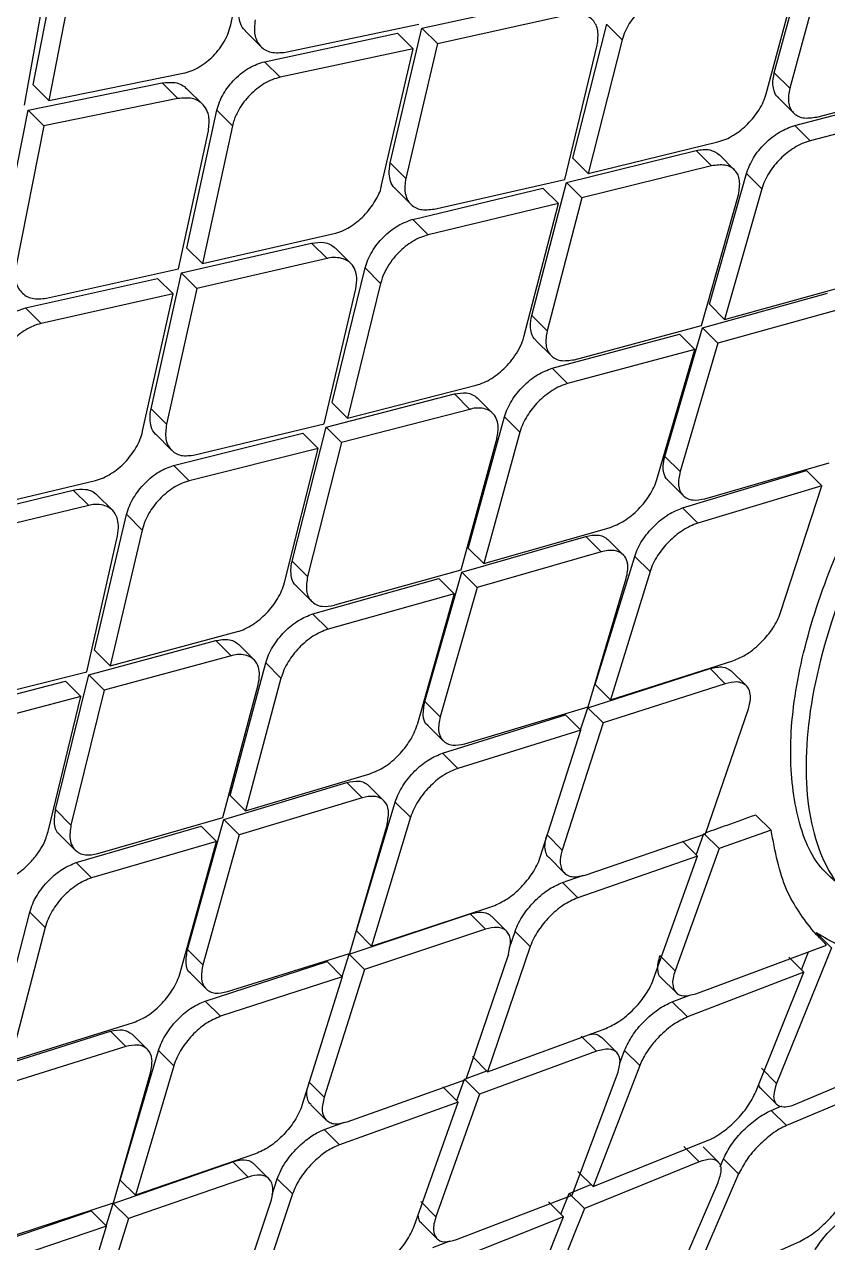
# Model space of a CAD drawing. Extents: x 943 to 1030, y 781 to 934.
# Drawn here: x 954.16 to 954.996, y 877.096 to 878.364 of the extents above; entities that cross this region are included whole.
import ezdxf

# ---------------------------------------------------------------- set-up
doc = ezdxf.new("R2010")
doc.units = 0
doc.header["$MEASUREMENT"] = 0
doc.layers.add('1', color=4, linetype='Continuous')

# ---------------------------------------------------------------- blocks, each defined once
blk = doc.blocks.new('AIRA')
at = {"layer": '1', "color": 3, "linetype": 'Continuous', "lineweight": 25}
for p, q in [((11.1973, 75.1976), (11.2272, 75.3424)), ((10.9917, 75.1352), (11.02, 75.2816)), ((11.7629, 75.1476), (11.8002, 75.285)), ((11.8162, 75.269), (11.7789, 75.1316)), ((10.9826, 75.1138), (11.0093, 75.2607)), ((11.0363, 75.2653), (11.0081, 75.1189)), ((11.7544, 75.1256), (11.7915, 75.2632)), ((11.3961, 75.1941), (11.5325, 75.224)), ((11.5486, 75.2079), (11.4123, 75.1779)), ((11.2544, 75.1691), (11.3931, 75.1983)), ((11.3633, 75.0539), (11.3961, 75.1941)), ((11.4123, 75.178), (11.3961, 75.1941)), ((11.5533, 75.0588), (11.5887, 75.1981)), ((11.6047, 75.182), (11.5887, 75.198)), ((11.2125, 75.1912), (11.2287, 75.175)), ((11.2325, 75.1592), (11.371, 75.1887)), ((11.3872, 75.1725), (11.371, 75.1887)), ((11.6047, 75.182), (11.5693, 75.0428)), ((11.3872, 75.1725), (11.2487, 75.143)), ((11.3543, 75.0308), (11.3872, 75.1725)), ((11.4123, 75.178), (11.3795, 75.0378)), ((11.5448, 75.0368), (11.5787, 75.1764)), ((11.2487, 75.143), (11.2325, 75.1592)), ((11.0081, 75.1189), (11.1478, 75.1471)), ((11.7789, 75.1316), (11.7629, 75.1476)), ((10.9866, 75.1087), (11.1261, 75.1371)), ((11.0081, 75.1189), (10.9918, 75.1352)), ((11.1261, 75.1371), (11.1424, 75.1208)), ((11.168, 75.1149), (11.1518, 75.1311)), ((11.807, 75.1016), (11.9407, 75.1359)), ((11.1424, 75.1208), (11.0029, 75.0924)), ((11.767, 75.1218), (11.783, 75.1059)), ((11.7841, 75.0928), (11.9175, 75.1273)), ((10.9576, 74.963), (10.9866, 75.1087)), ((11.0029, 75.0924), (10.9866, 75.1087)), ((11.1518, 74.9653), (11.183, 75.1087)), ((11.1992, 75.0925), (11.183, 75.1087)), ((11.9334, 75.1114), (11.8001, 75.0768)), ((11.0029, 75.0924), (10.9739, 74.9467)), ((11.1992, 75.0925), (11.168, 74.9492)), ((11.8001, 75.0768), (11.7841, 75.0928)), ((11.1431, 74.9436), (11.1741, 75.0872)), ((11.5468, 75.0336), (11.6815, 75.0669)), ((11.5693, 75.0428), (11.7042, 75.0758)), ((11.6815, 75.0669), (11.6975, 75.0509)), ((11.3794, 75.0378), (11.3633, 75.0539)), ((11.5533, 75.0588), (11.5693, 75.0428)), ((11.7216, 75.0465), (11.7056, 75.0625)), ((11.6975, 75.0509), (11.5628, 75.0176)), ((11.6953, 74.907), (11.7339, 75.043)), ((11.7499, 75.027), (11.7339, 75.043)), ((11.409, 75.0058), (11.5448, 75.0368)), ((11.5105, 74.8952), (11.5468, 75.0336)), ((11.5628, 75.0176), (11.5468, 75.0336)), ((11.3685, 75.0271), (11.3846, 75.011)), ((11.3868, 74.9951), (11.5222, 75.0276)), ((11.5383, 75.0116), (11.5222, 75.0276)), ((11.5628, 75.0176), (11.5265, 74.8792)), ((11.6872, 74.8846), (11.7256, 75.0208)), ((11.7499, 75.027), (11.7112, 74.8911)), ((11.5383, 75.0116), (11.4029, 74.9791)), ((11.5023, 74.873), (11.5383, 75.0116)), ((11.4029, 74.9791), (11.3868, 74.9951)), ((11.168, 74.9492), (11.3048, 74.9803)), ((11.1461, 74.9394), (11.2814, 74.9704)), ((11.168, 74.9492), (11.1518, 74.9653)), ((11.2975, 74.9543), (11.2814, 74.9704)), ((11.3223, 74.9492), (11.3062, 74.9653)), ((11.2975, 74.9543), (11.1622, 74.9232)), ((11.0056, 74.9131), (11.1431, 74.9436)), ((11.1144, 74.7981), (11.1461, 74.9394)), ((11.1622, 74.9232), (11.1461, 74.9393)), ((11.3029, 74.8045), (11.3372, 74.9447)), ((11.3533, 74.9286), (11.3372, 74.9447)), ((10.9839, 74.9031), (11.1212, 74.9337)), ((11.1374, 74.9176), (11.1212, 74.9337)), ((11.3533, 74.9286), (11.3189, 74.7884)), ((11.7112, 74.8911), (11.843, 74.9273)), ((11.1374, 74.9176), (11.0001, 74.8869)), ((11.1056, 74.7747), (11.1374, 74.9176)), ((11.1622, 74.9232), (11.1305, 74.782)), ((11.2946, 74.7823), (11.3275, 74.9228)), ((11.6882, 74.8824), (11.8184, 74.9185)), ((11.0001, 74.8869), (10.9839, 74.9031)), ((11.6953, 74.907), (11.7112, 74.8911)), ((11.8343, 74.9026), (11.7041, 74.8664)), ((11.5265, 74.8792), (11.5105, 74.8952)), ((11.5318, 74.8402), (11.6642, 74.8758)), ((11.5546, 74.8492), (11.6872, 74.8846)), ((11.649, 74.7486), (11.6882, 74.8824)), ((11.6802, 74.8599), (11.6642, 74.8758)), ((11.7041, 74.8664), (11.6882, 74.8824)), ((11.5147, 74.8693), (11.5307, 74.8534)), ((11.7041, 74.8664), (11.6649, 74.7327)), ((11.6802, 74.8599), (11.5478, 74.8243)), ((11.6408, 74.7246), (11.6802, 74.8599)), ((11.5478, 74.8243), (11.5319, 74.8402)), ((11.2965, 74.7791), (11.4301, 74.8135)), ((11.3189, 74.7884), (11.4527, 74.8226)), ((11.4301, 74.8135), (11.4461, 74.7975)), ((11.3189, 74.7884), (11.3029, 74.8044)), ((11.47, 74.7933), (11.454, 74.8093)), ((11.1305, 74.782), (11.1144, 74.7981)), ((11.4461, 74.7975), (11.3126, 74.763)), ((11.4445, 74.6529), (11.4823, 74.7899)), ((11.4982, 74.7739), (11.4823, 74.7899)), ((11.16, 74.7501), (11.2946, 74.7823)), ((11.2613, 74.6397), (11.2965, 74.7791)), ((11.3126, 74.763), (11.2966, 74.779)), ((11.1196, 74.7712), (11.1357, 74.7551)), ((11.1379, 74.7392), (11.2722, 74.7729)), ((11.2883, 74.7568), (11.2722, 74.7729)), ((11.3126, 74.763), (11.2773, 74.6237)), ((11.4742, 74.7675), (11.4367, 74.6303)), ((11.4982, 74.7739), (11.4605, 74.637)), ((11.2883, 74.7568), (11.154, 74.7231)), ((11.2532, 74.6173), (11.2883, 74.7568)), ((11.154, 74.7231), (11.138, 74.7392)), ((11.6649, 74.7327), (11.649, 74.7486)), ((11.6907, 74.7045), (11.82, 74.7419)), ((10.9211, 74.6913), (11.0567, 74.7236)), ((11.6522, 74.7238), (11.6681, 74.7079)), ((11.6673, 74.6949), (11.7965, 74.7338)), ((11.8123, 74.7179), (11.7965, 74.7338)), ((10.8994, 74.6813), (11.0335, 74.7135)), ((11.0496, 74.6974), (11.0335, 74.7135)), ((11.8123, 74.7179), (11.6832, 74.679)), ((11.7694, 74.5862), (11.8123, 74.7179)), ((11.0742, 74.6925), (11.0581, 74.7086)), ((11.0496, 74.6974), (10.9156, 74.6651)), ((11.0557, 74.5469), (11.089, 74.6881)), ((11.1051, 74.672), (11.0891, 74.6881)), ((11.6832, 74.679), (11.6674, 74.6949)), ((11.4605, 74.637), (11.5911, 74.6743)), ((11.0476, 74.5245), (11.0795, 74.666)), ((11.1051, 74.672), (11.0717, 74.5308)), ((11.4376, 74.6282), (11.5668, 74.6653)), ((11.5827, 74.6494), (11.5667, 74.6654)), ((11.6057, 74.6462), (11.5898, 74.6621)), ((11.4605, 74.637), (11.4446, 74.6529)), ((11.5827, 74.6494), (11.4536, 74.6122)), ((11.2773, 74.6237), (11.2613, 74.6397)), ((11.5764, 74.5112), (11.6177, 74.6446)), ((11.6336, 74.6287), (11.6177, 74.6446)), ((11.4367, 74.6303), (11.3053, 74.5938)), ((11.3992, 74.4936), (11.4376, 74.6282)), ((11.4376, 74.6281), (11.4536, 74.6122)), ((11.6336, 74.6287), (11.5923, 74.4954)), ((11.2656, 74.6137), (11.2815, 74.5978)), ((11.2827, 74.5847), (11.4139, 74.6214)), ((11.4139, 74.6214), (11.4298, 74.6055)), ((11.4536, 74.6122), (11.4151, 74.4777)), ((11.5691, 74.4881), (11.6089, 74.6217)), ((11.4298, 74.6055), (11.2986, 74.5687)), ((11.4298, 74.6055), (11.3913, 74.4694)), ((11.2827, 74.5846), (11.2986, 74.5687)), ((11.0717, 74.5308), (11.2043, 74.5663)), ((11.0495, 74.5213), (11.1818, 74.557)), ((11.0557, 74.5469), (11.0717, 74.5308)), ((11.1818, 74.557), (11.1978, 74.541)), ((11.2216, 74.5369), (11.2056, 74.5529)), ((11.1978, 74.541), (11.0656, 74.5053)), ((11.1968, 74.3959), (11.2337, 74.5337)), ((11.2496, 74.5177), (11.2337, 74.5337)), ((11.5923, 74.4954), (11.7197, 74.5359)), ((10.9143, 74.4911), (11.0476, 74.5245)), ((11.0151, 74.3811), (11.0495, 74.5213)), ((11.0656, 74.5053), (11.0495, 74.5213)), ((11.5688, 74.4871), (11.696, 74.5279)), ((11.7118, 74.5121), (11.696, 74.5279)), ((11.7339, 74.5098), (11.7181, 74.5255)), ((10.8924, 74.48), (11.0254, 74.5149)), ((11.0415, 74.4989), (11.0254, 74.5149)), ((11.1892, 74.373), (11.2258, 74.5111)), ((11.2496, 74.5177), (11.2128, 74.38)), ((11.5923, 74.4954), (11.5764, 74.5112)), ((11.7118, 74.5121), (11.5847, 74.4713)), ((11.0415, 74.4989), (10.9085, 74.4639)), ((11.0073, 74.3584), (11.0415, 74.4989)), ((11.0656, 74.5053), (11.0311, 74.3651)), ((11.4151, 74.4777), (11.3992, 74.4936)), ((11.4408, 74.4496), (11.5691, 74.4881)), ((11.5614, 74.464), (11.5688, 74.4871)), ((11.5847, 74.4713), (11.5689, 74.4871)), ((11.6912, 74.3561), (11.7359, 74.486)), ((11.4176, 74.4398), (11.5457, 74.4798)), ((11.5847, 74.4713), (11.5422, 74.3391)), ((11.5615, 74.4639), (11.5457, 74.4798)), ((11.4025, 74.4686), (11.4184, 74.4528)), ((11.5615, 74.4639), (11.4335, 74.424)), ((11.5193, 74.3315), (11.5615, 74.4639)), ((11.4335, 74.424), (11.4177, 74.4398)), ((11.19, 74.371), (11.318, 74.4094)), ((11.2128, 74.38), (11.3422, 74.4185)), ((11.318, 74.4094), (11.3339, 74.3935)), ((11.1968, 74.3959), (11.2128, 74.38)), ((11.3567, 74.3904), (11.3408, 74.4063)), ((11.3339, 74.3935), (11.206, 74.355)), ((11.328, 74.2549), (11.3685, 74.389)), ((11.3844, 74.3731), (11.3685, 74.389)), ((11.0311, 74.3651), (11.0151, 74.3811)), ((11.059, 74.3353), (11.1892, 74.373)), ((11.1524, 74.2357), (11.19, 74.371)), ((11.206, 74.355), (11.1901, 74.371)), ((11.3844, 74.3731), (11.3438, 74.239)), ((11.7437, 74.3755), (11.7595, 74.3597)), ((11.0366, 74.326), (11.1665, 74.364)), ((11.1824, 74.3481), (11.1665, 74.364)), ((11.36, 74.3659), (11.3209, 74.2315)), ((11.5662, 74.3131), (11.6912, 74.3561)), ((11.6817, 74.3339), (11.6897, 74.3564)), ((11.7056, 74.3406), (11.6897, 74.3564)), ((11.7595, 74.3597), (11.7056, 74.3406)), ((11.0195, 74.355), (11.0355, 74.3391)), ((11.1824, 74.3481), (11.0525, 74.31)), ((11.1447, 74.2112), (11.1824, 74.3481)), ((11.206, 74.355), (11.1683, 74.2198)), ((11.5422, 74.3391), (11.5264, 74.3549)), ((11.683, 74.3326), (11.6672, 74.3484)), ((11.5285, 74.3312), (11.5444, 74.3152)), ((11.683, 74.3326), (11.5583, 74.2894)), ((11.6369, 74.2041), (11.683, 74.3326)), ((11.7056, 74.3406), (11.6597, 74.2135)), ((11.0525, 74.31), (11.0366, 74.326)), ((11.5424, 74.3052), (11.5645, 74.3129)), ((11.5583, 74.2894), (11.5425, 74.3052)), ((11.3438, 74.239), (11.4701, 74.2807)), ((10.9521, 74.1358), (10.9882, 74.2744)), ((11.0042, 74.2584), (10.9882, 74.2744)), ((11.3205, 74.2307), (11.4465, 74.2726)), ((11.4465, 74.2726), (11.4623, 74.2568)), ((11.4842, 74.2547), (11.4685, 74.2704)), ((11.0042, 74.2584), (10.9681, 74.1199)), ((11.328, 74.2549), (11.3438, 74.239)), ((11.4623, 74.2568), (11.3364, 74.2148)), ((11.4873, 74.2373), (11.4931, 74.2545)), ((11.509, 74.2387), (11.4932, 74.2545)), ((11.8224, 74.2374), (11.8066, 74.2533)), ((11.1683, 74.2198), (11.1524, 74.2357)), ((11.1938, 74.1918), (11.3209, 74.2315)), ((11.3132, 74.2075), (11.3205, 74.2307)), ((11.3364, 74.2148), (11.3205, 74.2306)), ((11.4863, 74.2309), (11.4421, 74.1004)), ((11.509, 74.2387), (11.4645, 74.1085)), ((11.6812, 74.1895), (11.8173, 74.2402)), ((11.8224, 74.2374), (11.7653, 74.0963)), ((11.7911, 74.2146), (11.7986, 74.2333)), ((11.1708, 74.1819), (11.2975, 74.2231)), ((11.2975, 74.2231), (11.3134, 74.2073)), ((11.6597, 74.2135), (11.6438, 74.2293)), ((11.7937, 74.212), (11.7779, 74.2278)), ((11.1557, 74.2107), (11.1716, 74.1948)), ((11.3134, 74.2073), (11.1867, 74.1661)), ((11.3134, 74.2073), (11.2718, 74.0742)), ((11.3364, 74.2148), (11.2945, 74.0821)), ((11.6449, 74.2066), (11.6607, 74.1908)), ((11.7937, 74.212), (11.6724, 74.1654)), ((11.7436, 74.0875), (11.7937, 74.212)), ((11.1708, 74.1819), (11.1867, 74.1661)), ((11.6566, 74.1812), (11.6758, 74.1886)), ((11.6724, 74.1654), (11.6566, 74.1812)), ((10.9681, 74.1199), (11.0962, 74.1597)), ((11.4645, 74.1085), (11.5875, 74.1535)), ((10.9455, 74.1108), (11.0721, 74.1505)), ((11.088, 74.1346), (11.0721, 74.1505)), ((11.1106, 74.1317), (11.0947, 74.1476)), ((11.5778, 74.1298), (11.562, 74.1456)), ((11.5989, 74.1285), (11.5831, 74.1443)), ((11.088, 74.1346), (10.9614, 74.0948)), ((11.0823, 73.9958), (11.1222, 74.1305)), ((11.1381, 74.1146), (11.1222, 74.1305)), ((11.5778, 74.1298), (11.4563, 74.085)), ((11.602, 74.1175), (11.6071, 74.1307)), ((11.6229, 74.1149), (11.6071, 74.1307)), ((11.4645, 74.1085), (11.4487, 74.1244)), ((11.785, 74.0747), (11.9032, 74.1244)), ((11.0754, 73.9722), (11.114, 74.1072)), ((11.1381, 74.1146), (11.0982, 73.98)), ((11.4405, 74.1008), (11.4637, 74.1094)), ((11.5526, 73.9802), (11.5998, 74.1064)), ((11.6229, 74.1149), (11.5744, 73.9889)), ((11.7653, 74.0963), (11.7495, 74.1121)), ((11.2945, 74.0821), (11.2786, 74.0979)), ((11.3183, 74.0563), (11.4421, 74.1004)), ((11.434, 74.0769), (11.4181, 74.0927)), ((11.4325, 74.0784), (11.4405, 74.1008)), ((11.4563, 74.085), (11.4405, 74.1008)), ((11.7493, 74.0907), (11.7652, 74.0748)), ((11.8935, 74.1024), (11.7756, 74.0524)), ((11.4563, 74.085), (11.4108, 73.9576)), ((11.2807, 74.0741), (11.2967, 74.0582)), ((11.434, 74.0769), (11.3104, 74.0325)), ((11.3883, 73.9479), (11.434, 74.0769)), ((11.7597, 74.0682), (11.7706, 74.0728)), ((11.7756, 74.0524), (11.7597, 74.0682)), ((11.2946, 74.0483), (11.3157, 74.0559)), ((11.3104, 74.0325), (11.2946, 74.0483)), ((11.5744, 73.9889), (11.694, 74.0372)), ((11.6689, 74.0305), (11.6847, 74.0147)), ((11.7047, 74.0145), (11.6889, 74.0303)), ((11.0749, 73.9715), (11.1996, 74.0148)), ((11.2231, 74.023), (11.0982, 73.98)), ((11.1996, 74.0148), (11.2154, 73.9989)), ((11.6847, 74.0147), (11.5654, 73.9661)), ((11.7064, 74.0096), (11.71, 74.018)), ((11.7258, 74.0021), (11.71, 74.018)), ((11.2371, 73.997), (11.2213, 74.0128)), ((11.5585, 74.0047), (11.5744, 73.9889)), ((11.7258, 74.0021), (11.673, 73.8803)), ((11.0982, 73.98), (11.0823, 73.9958)), ((11.2154, 73.9989), (11.0908, 73.9556)), ((11.2403, 73.9809), (11.2458, 73.9971)), ((11.2616, 73.9813), (11.2458, 73.9971)), ((11.5496, 73.9819), (11.5721, 73.9911)), ((11.6518, 73.871), (11.7044, 73.9931)), ((11.2616, 73.9813), (11.2176, 73.8507)), ((11.4321, 73.9338), (11.5526, 73.9802)), ((11.5408, 73.9602), (11.5496, 73.9819)), ((11.5654, 73.9661), (11.5496, 73.9819)), ((10.9268, 73.9211), (11.0522, 73.9637)), ((10.9497, 73.9311), (11.0754, 73.9722)), ((11.0681, 73.9478), (11.0522, 73.9637)), ((11.0677, 73.9482), (11.0749, 73.9715)), ((11.0908, 73.9556), (11.0749, 73.9715)), ((11.1954, 73.8424), (11.2392, 73.9732)), ((11.4108, 73.9576), (11.395, 73.9734)), ((11.5654, 73.9661), (11.5152, 73.8417)), ((11.5436, 73.9574), (11.5278, 73.9732)), ((11.0908, 73.9556), (11.0494, 73.8224)), ((11.396, 73.9507), (11.4118, 73.9349)), ((11.5436, 73.9574), (11.4234, 73.9097)), ((11.4937, 73.8326), (11.5436, 73.9574)), ((11.0681, 73.9478), (10.9427, 73.9053)), ((11.027, 73.8143), (11.0681, 73.9478)), ((11.4076, 73.9255), (11.4257, 73.9327)), ((11.673, 73.8803), (11.7893, 73.932))]:
    blk.add_line(p, q, dxfattribs=at)
for points, knots in [([(6.9071, 74.5174), (7.034, 74.7072), (7.2873, 75.0862), (7.6935, 75.6372), (8.1178, 76.1738), (8.5619, 76.6955), (9.0251, 77.2015), (9.5061, 77.6903), (10.0039, 78.1608), (10.518, 78.6127), (11.0482, 79.046), (11.5939, 79.4591), (12.1527, 79.8543), (12.5366, 80.099), (12.7287, 80.2215)], [0, 0, 0, 0, 0.083512, 0.166712, 0.249853, 0.333077, 0.416479, 0.499832, 0.583025, 0.666209, 0.749518, 0.832976, 0.916394, 1, 1, 1, 1]), ([(7.0057, 74.4462), (7.1576, 74.6722), (7.4612, 75.1237), (7.9546, 75.7756), (8.4742, 76.4074), (9.0216, 77.0165), (9.5626, 77.5694), (10.0908, 78.0694), (10.6018, 78.52), (11.1287, 78.9523), (11.6712, 79.3645), (12.2268, 79.7583), (12.6085, 80.0019), (12.7993, 80.1238)], [0, 0, 0, 0, 0.100069, 0.199912, 0.299747, 0.399786, 0.499827, 0.583023, 0.66622, 0.749552, 0.833045, 0.916507, 1, 1, 1, 1]), ([(7.6325, 74.2262), (7.7636, 74.4414), (8.0261, 74.8721), (8.457, 75.4959), (8.9157, 76.0985), (9.4047, 76.6738), (9.9235, 77.2193), (10.4765, 77.7308), (11.0601, 78.2107), (11.67, 78.6591), (12.2991, 79.08), (12.733, 79.334), (12.9499, 79.4609)], [0, 0, 0, 0, 0.100262, 0.200594, 0.3008419, 0.4004929, 0.4997617, 0.5991068, 0.6990092, 0.7993777, 0.8996698, 1, 1, 1, 1]), ([(7.6564, 74.2129), (7.7376, 74.347), (7.892, 74.6021), (8.1223, 74.9589), (8.3364, 75.272), (8.5306, 75.5431), (8.7027, 75.7735), (8.8503, 75.9644), (8.9559, 76.0966), (9.0249, 76.1814), (9.0645, 76.2295), (9.1168, 76.2927), (9.1846, 76.3735), (9.2705, 76.4737), (9.3577, 76.5735), (9.5065, 76.7405), (9.6692, 76.9156), (9.8234, 77.0737), (9.8919, 77.1424), (9.9221, 77.1725), (9.9354, 77.1856), (9.9413, 77.1914), (9.9439, 77.194), (9.9451, 77.1952), (9.9457, 77.1958), (9.9459, 77.196), (9.9459, 77.196), (9.9459, 77.196), (9.946, 77.196), (9.9461, 77.1962), (9.9468, 77.1968), (9.9493, 77.1994), (9.9596, 77.2095), (9.9825, 77.232), (10.0218, 77.2703), (10.084, 77.3302), (10.1728, 77.4142), (10.2919, 77.5242), (10.3971, 77.6184), (10.4795, 77.6907), (10.5306, 77.7351), (10.5843, 77.7812), (10.6405, 77.8289), (10.6994, 77.8783), (10.7609, 77.9293), (10.8235, 77.9805), (11.0274, 78.1455), (11.3803, 78.4163), (11.8937, 78.7774), (12.4207, 79.1205), (12.7819, 79.3311), (12.9625, 79.4364)], [0, 0, 0, 0, 0.062481, 0.118844, 0.169135, 0.213352, 0.251461, 0.283422, 0.309236, 0.318658, 0.3269, 0.333965, 0.351242, 0.368824, 0.386373, 0.403893, 0.457678, 0.481272, 0.491642, 0.496202, 0.498209, 0.499091, 0.49948, 0.499651, 0.499785, 0.499785, 0.499785, 0.499787, 0.499791, 0.499809, 0.499878, 0.500152, 0.501246, 0.505611, 0.512881, 0.523059, 0.53994, 0.561408, 0.587481, 0.596044, 0.605011, 0.61438, 0.624154, 0.634334, 0.64492, 0.655914, 0.66648, 0.749216, 0.832806, 0.916374, 1, 1, 1, 1]), ([(8.1478, 74.1557), (8.1562, 74.1696), (8.1782, 74.2059), (8.2181, 74.2721), (8.2646, 74.3489), (8.3106, 74.4241), (8.3503, 74.488), (8.3885, 74.5484), (8.4275, 74.6092), (8.4987, 74.7191), (8.6019, 74.8746), (8.7743, 75.1256), (8.99, 75.4243), (9.2691, 75.787), (9.5763, 76.1596), (9.9148, 76.5375), (10.2992, 76.9312), (10.7383, 77.3375), (11.2359, 77.7512), (11.6974, 78.0977), (12.1121, 78.3852), (12.379, 78.559), (12.5548, 78.6691), (12.6371, 78.7199), (12.72, 78.7702), (12.8007, 78.8186), (12.8837, 78.8676), (12.9657, 78.9147), (13.0227, 78.9473), (13.049, 78.9624)], [0, 0, 0, 0, 0.007015, 0.018363, 0.033423, 0.04585, 0.056436, 0.065972, 0.076735, 0.087613, 0.12255, 0.157338, 0.219068, 0.281467, 0.354683, 0.427219, 0.500115, 0.591822, 0.685047, 0.779146, 0.840884, 0.903128, 0.916964, 0.930722, 0.945004, 0.958992, 0.971501, 0.986828, 1, 1, 1, 1]), ([(8.1602, 74.1491), (8.2809, 74.347), (8.5223, 74.7427), (8.9211, 75.3141), (9.3448, 75.8661), (9.7957, 76.394), (10.2751, 76.8929), (10.7834, 77.3614), (11.3192, 77.8012), (11.8788, 78.2127), (12.4566, 78.5995), (12.8556, 78.8328), (13.0551, 78.9495)], [0, 0, 0, 0, 0.100345, 0.20059, 0.300906, 0.400755, 0.500092, 0.599382, 0.699069, 0.799349, 0.899659, 1, 1, 1, 1]), ([(8.8026, 74.1015), (8.9382, 74.3142), (9.2093, 74.7396), (9.6633, 75.3469), (10.1504, 75.9281), (10.6743, 76.4766), (11.2335, 76.9888), (11.8241, 77.4633), (12.4396, 77.904), (12.8692, 78.166), (13.0839, 78.2971)], [0, 0, 0, 0, 0.125001, 0.250001, 0.375003, 0.499997, 0.624991, 0.749994, 0.874996, 1, 1, 1, 1]), ([(16.7635, 77.6975), (16.438, 77.4073), (15.787, 76.8269), (14.8258, 75.9334), (13.8771, 75.0243), (12.943, 74.0988), (12.0242, 73.1586), (11.1221, 72.2041), (10.236, 71.2375), (9.661, 70.5833), (9.3735, 70.2562)], [0, 0, 0, 0, 0.125, 0.25, 0.375, 0.5, 0.625, 0.75, 0.875, 1, 1, 1, 1]), ([(10.1026, 71.9775), (10.2812, 72.1544), (11.0897, 72.955), (12.3557, 74.2057), (13.5215, 75.3446), (14.2046, 76.0094), (14.6141, 76.4073), (14.9505, 76.7343), (15.1365, 76.9152)], [0, 0, 0, 0, 0.106937, 0.484076, 0.757109, 0.80038, 0.889603, 1, 1, 1, 1]), ([(10.4201, 71.7437), (10.6511, 71.9705), (11.284, 72.5916), (12.3142, 73.6141), (13.51, 74.8099), (14.5376, 75.8454), (15.1639, 76.4835), (15.3958, 76.7198)], [0, 0, 0, 0, 0.138146, 0.378364, 0.618507, 0.858724, 1, 1, 1, 1]), ([(17.9126, 76.6519), (17.5918, 76.4092), (16.9535, 75.9263), (16.0442, 75.1453), (15.1613, 74.3457), (14.3049, 73.5215), (13.474, 72.6841), (12.6644, 71.8362), (11.8848, 70.9679), (11.1301, 70.0685), (10.6622, 69.4397), (10.4269, 69.1234)], [0, 0, 0, 0, 0.113392, 0.225638, 0.337341, 0.448782, 0.560233, 0.669481, 0.778832, 0.888788, 1, 1, 1, 1]), ([(18.3969, 76.174), (18.2652, 76.0854), (17.9989, 75.9062), (17.6017, 75.6241), (17.2018, 75.3284), (16.8001, 75.0184), (16.4085, 74.7031), (15.9602, 74.3274), (15.4514, 73.88), (14.8696, 73.339), (14.355, 72.834), (13.9157, 72.3844), (13.5603, 72.0082), (13.2221, 71.6376), (12.9012, 71.2732), (12.5878, 70.9043), (12.2149, 70.4484), (11.7912, 69.9015), (11.3335, 69.273), (11.0502, 68.8492), (10.9105, 68.6404)], [0, 0, 0, 0, 0.044709, 0.090349, 0.13691, 0.184379, 0.232745, 0.277954, 0.348418, 0.422679, 0.500679, 0.550525, 0.598903, 0.645795, 0.691185, 0.735062, 0.781563, 0.856423, 0.929252, 1, 1, 1, 1]), ([(11.8297, 74.3036), (11.8223, 74.3101), (11.8007, 74.329), (11.7831, 74.3807), (11.7771, 74.4548), (11.7903, 74.5427), (11.8221, 74.6396), (11.8712, 74.7414), (11.9366, 74.8435), (12.0161, 74.9419), (12.1066, 75.0324), (12.205, 75.1119), (12.3071, 75.1772), (12.4088, 75.2262), (12.5058, 75.2575), (12.5939, 75.2706), (12.6682, 75.2642), (12.7203, 75.2463), (12.7393, 75.2244), (12.7459, 75.2168)], [0, 0, 0, 0, 0.032873, 0.095291, 0.157345, 0.219747, 0.281964, 0.34418, 0.406569, 0.468629, 0.531057, 0.59317, 0.655472, 0.717822, 0.779959, 0.842376, 0.904419, 0.966817, 1, 1, 1, 1]), ([(12.6837, 74.7968), (12.6526, 74.7542), (12.5906, 74.6689), (12.4724, 74.5439), (12.3459, 74.4315), (12.2168, 74.3394), (12.094, 74.2749), (11.9847, 74.2432), (11.8956, 74.2475), (11.8315, 74.2879), (11.7964, 74.3623), (11.793, 74.4659), (11.8225, 74.5905), (11.8843, 74.7262), (11.975, 74.8625), (12.0894, 74.9894), (12.2196, 75.0984), (12.3568, 75.1822), (12.4904, 75.2359), (12.6106, 75.2572), (12.7078, 75.2453), (12.7747, 75.2018), (12.8068, 75.1303), (12.8013, 75.0351), (12.762, 74.9223), (12.7097, 74.8386), (12.6837, 74.7968)], [0, 0, 0, 0, 0.041607, 0.083241, 0.124868, 0.166463, 0.208051, 0.249701, 0.291426, 0.333201, 0.37497, 0.4167, 0.458391, 0.500024, 0.541607, 0.583193, 0.624799, 0.666416, 0.708056, 0.749714, 0.791382, 0.833124, 0.874939, 0.916728, 0.958401, 1, 1, 1, 1]), ([(11.6549, 75.2318), (11.6522, 75.231), (11.6467, 75.2295), (11.6359, 75.2239), (11.6231, 75.214), (11.6131, 75.2013), (11.6073, 75.1904), (11.6056, 75.1848), (11.6047, 75.182)], [0, 0, 0, 0, 0.131126, 0.258279, 0.500054, 0.740588, 0.868012, 1, 1, 1, 1]), ([(11.2126, 75.1913), (11.2124, 75.1915), (11.2099, 75.1933), (11.2074, 75.1985), (11.205, 75.2075), (11.2059, 75.2147), (11.2064, 75.219)], [0, 0, 0, 0, 0.034396, 0.355178, 0.6232686, 1, 1, 1, 1]), ([(11.1478, 75.1471), (11.1506, 75.1478), (11.1561, 75.1493), (11.167, 75.1548), (11.1798, 75.1647), (11.1896, 75.1778), (11.1951, 75.1889), (11.1966, 75.1947), (11.1973, 75.1976)], [0, 0, 0, 0, 0.129431, 0.256007, 0.500356, 0.74079, 0.868095, 1, 1, 1, 1]), ([(11.2227, 75.2027), (11.2221, 75.1973), (11.2214, 75.1912), (11.2229, 75.1852), (11.2243, 75.1808), (11.2286, 75.1739), (11.2387, 75.1677), (11.2492, 75.1686), (11.2544, 75.1691)], [0, 0, 0, 0, 0.249283, 0.280155, 0.332341, 0.500255, 0.750542, 1, 1, 1, 1]), ([(11.183, 75.1087), (11.1838, 75.1116), (11.1853, 75.1172), (11.1896, 75.1257), (11.195, 75.1338), (11.2037, 75.1437), (11.2166, 75.1541), (11.2272, 75.1575), (11.2325, 75.1592)], [0, 0, 0, 0, 0.128959, 0.256487, 0.382772, 0.508006, 0.754879, 1, 1, 1, 1]), ([(11.2487, 75.143), (11.246, 75.1423), (11.2405, 75.1408), (11.2296, 75.1353), (11.2193, 75.1272), (11.2108, 75.1173), (11.205, 75.1084), (11.2009, 75.1), (11.1997, 75.0945), (11.1992, 75.0925)], [0, 0, 0, 0, 0.130193, 0.256944, 0.499762, 0.623596, 0.750183, 0.913462, 1, 1, 1, 1]), ([(11.7671, 75.1219), (11.7669, 75.1221), (11.7647, 75.1236), (11.7627, 75.1283), (11.7608, 75.1365), (11.7621, 75.1435), (11.7629, 75.1476)], [0, 0, 0, 0, 0.027901, 0.341911, 0.608845, 1, 1, 1, 1]), ([(11.1261, 75.1371), (11.1307, 75.1375), (11.138, 75.1383), (11.1465, 75.1355), (11.15, 75.1325), (11.1517, 75.131)], [0, 0, 0, 0, 0.443792, 0.720222, 1, 1, 1, 1]), ([(11.7789, 75.1316), (11.778, 75.1266), (11.7764, 75.1164), (11.7818, 75.1055), (11.7921, 75.0995), (11.802, 75.1009), (11.807, 75.1016)], [0, 0, 0, 0, 0.249958, 0.49998, 0.750032, 1, 1, 1, 1]), ([(11.1741, 75.0872), (11.1746, 75.0926), (11.1755, 75.1), (11.1727, 75.1088), (11.168, 75.1161), (11.158, 75.1222), (11.1476, 75.1213), (11.1424, 75.1208)], [0, 0, 0, 0, 0.249185, 0.341484, 0.500149, 0.750481, 1, 1, 1, 1]), ([(11.7042, 75.0758), (11.7069, 75.0766), (11.7123, 75.0782), (11.723, 75.0839), (11.7357, 75.0939), (11.7458, 75.1066), (11.7518, 75.1174), (11.7535, 75.1228), (11.7544, 75.1256)], [0, 0, 0, 0, 0.129454, 0.256075, 0.50004, 0.742719, 0.869631, 1, 1, 1, 1]), ([(11.7339, 75.043), (11.7359, 75.0484), (11.7401, 75.0591), (11.7529, 75.0746), (11.7684, 75.0871), (11.7788, 75.0909), (11.7841, 75.0928)], [0, 0, 0, 0, 0.252163, 0.502443, 0.751498, 1, 1, 1, 1]), ([(11.6815, 75.0669), (11.6866, 75.0676), (11.6966, 75.0689), (11.7026, 75.0645), (11.7055, 75.0623)], [0, 0, 0, 0, 0.512654, 1, 1, 1, 1]), ([(11.8001, 75.0768), (11.7973, 75.076), (11.792, 75.0743), (11.7813, 75.0686), (11.7687, 75.0587), (11.7586, 75.046), (11.7526, 75.0353), (11.7508, 75.0298), (11.7499, 75.027)], [0, 0, 0, 0, 0.131083, 0.258246, 0.500013, 0.74035, 0.867861, 1, 1, 1, 1]), ([(11.3686, 75.0272), (11.3683, 75.0274), (11.3659, 75.0292), (11.3636, 75.0343), (11.3616, 75.0429), (11.3627, 75.0499), (11.3633, 75.0539)], [0, 0, 0, 0, 0.041857, 0.363661, 0.630852, 1, 1, 1, 1]), ([(11.3048, 74.9803), (11.3075, 74.9811), (11.3129, 74.9826), (11.3236, 74.9883), (11.3365, 74.9984), (11.3479, 75.0138), (11.3533, 75.0246), (11.3542, 75.0302), (11.3543, 75.0308)], [0, 0, 0, 0, 0.129008, 0.255548, 0.50061, 0.750257, 0.974172, 1, 1, 1, 1]), ([(11.3794, 75.0378), (11.3787, 75.0326), (11.3779, 75.0268), (11.3791, 75.0211), (11.3803, 75.0168), (11.3842, 75.0101), (11.3939, 75.0042), (11.404, 75.0053), (11.409, 75.0059)], [0, 0, 0, 0, 0.249499, 0.274926, 0.325283, 0.500324, 0.750406, 1, 1, 1, 1]), ([(11.3372, 74.9447), (11.338, 74.9475), (11.3397, 74.953), (11.3441, 74.9615), (11.3496, 74.9695), (11.3583, 74.9793), (11.3711, 74.9897), (11.3816, 74.9934), (11.3868, 74.9952)], [0, 0, 0, 0, 0.129168, 0.256969, 0.383528, 0.508976, 0.755864, 1, 1, 1, 1]), ([(11.4029, 74.9791), (11.4001, 74.9783), (11.3948, 74.9767), (11.384, 74.971), (11.3738, 74.9629), (11.3649, 74.9527), (11.3591, 74.9437), (11.355, 74.9355), (11.3538, 74.9305), (11.3533, 74.9286)], [0, 0, 0, 0, 0.129878, 0.256544, 0.499643, 0.62403, 0.768368, 0.916739, 1, 1, 1, 1]), ([(11.2814, 74.9704), (11.2858, 74.971), (11.2929, 74.9719), (11.3011, 74.9695), (11.3044, 74.9667), (11.3061, 74.9652)], [0, 0, 0, 0, 0.444495, 0.718853, 1, 1, 1, 1]), ([(11.3275, 74.9228), (11.3281, 74.927), (11.3291, 74.934), (11.327, 74.9427), (11.3227, 74.9498), (11.3154, 74.9543), (11.3069, 74.9557), (11.3006, 74.9554), (11.2978, 74.9544), (11.2975, 74.9543)], [0, 0, 0, 0, 0.19641, 0.334742, 0.499578, 0.701585, 0.852432, 0.982281, 1, 1, 1, 1]), ([(10.9739, 74.9467), (10.9734, 74.9413), (10.9723, 74.9305), (10.9788, 74.9186), (10.99, 74.9116), (11.0004, 74.9126), (11.0056, 74.9131)], [0, 0, 0, 0, 0.24947, 0.499568, 0.750267, 1, 1, 1, 1]), ([(10.9351, 74.8519), (10.9358, 74.8548), (10.9373, 74.8606), (10.9416, 74.8693), (10.947, 74.8775), (10.9556, 74.8874), (10.9683, 74.8979), (10.9787, 74.9013), (10.9839, 74.9031)], [0, 0, 0, 0, 0.131147, 0.260248, 0.387479, 0.513026, 0.758638, 1, 1, 1, 1]), ([(11.5148, 74.8694), (11.5147, 74.8695), (11.5123, 74.8711), (11.5102, 74.8761), (11.5085, 74.8846), (11.5098, 74.8914), (11.5105, 74.8952)], [0, 0, 0, 0, 0.020435, 0.364379, 0.642551, 1, 1, 1, 1]), ([(11.0001, 74.8869), (10.9974, 74.8861), (10.992, 74.8846), (10.9812, 74.8789), (10.9685, 74.8687), (10.9564, 74.8526), (10.953, 74.8413), (10.9513, 74.8357)], [0, 0, 0, 0, 0.129564, 0.256325, 0.501109, 0.750037, 1, 1, 1, 1]), ([(11.5265, 74.8792), (11.5257, 74.8741), (11.5241, 74.8639), (11.5295, 74.853), (11.5398, 74.847), (11.5497, 74.8485), (11.5546, 74.8492)], [0, 0, 0, 0, 0.2499234, 0.4998895, 0.7500282, 1, 1, 1, 1]), ([(11.4527, 74.8226), (11.4553, 74.8234), (11.4606, 74.8251), (11.4712, 74.8308), (11.4814, 74.839), (11.4903, 74.8492), (11.4963, 74.8581), (11.5004, 74.8662), (11.5018, 74.8712), (11.5023, 74.873)], [0, 0, 0, 0, 0.128163, 0.254334, 0.499591, 0.624157, 0.768734, 0.917612, 1, 1, 1, 1]), ([(11.4822, 74.7899), (11.4831, 74.7926), (11.4849, 74.7981), (11.4909, 74.8091), (11.5012, 74.822), (11.5165, 74.8345), (11.5268, 74.8384), (11.5318, 74.8402)], [0, 0, 0, 0, 0.129777, 0.25816, 0.509792, 0.756849, 1, 1, 1, 1]), ([(11.4301, 74.8135), (11.4344, 74.8142), (11.4415, 74.8153), (11.4493, 74.8131), (11.4524, 74.8105), (11.4539, 74.8092)], [0, 0, 0, 0, 0.448915, 0.725271, 1, 1, 1, 1]), ([(11.5478, 74.8243), (11.5452, 74.8234), (11.5399, 74.8217), (11.5293, 74.8159), (11.5168, 74.8059), (11.5069, 74.7931), (11.501, 74.7823), (11.4991, 74.7767), (11.4982, 74.7739)], [0, 0, 0, 0, 0.129742, 0.25647, 0.500083, 0.738299, 0.866314, 1, 1, 1, 1]), ([(11.1197, 74.7712), (11.1195, 74.7714), (11.1169, 74.7733), (11.1145, 74.7788), (11.1128, 74.7878), (11.1138, 74.7945), (11.1144, 74.7981)], [0, 0, 0, 0, 0.029962, 0.391206, 0.67357, 1, 1, 1, 1]), ([(11.4742, 74.7675), (11.4749, 74.7715), (11.4762, 74.7784), (11.4745, 74.7869), (11.4706, 74.7938), (11.4635, 74.7981), (11.4551, 74.7991), (11.4491, 74.7986), (11.4464, 74.7976), (11.4461, 74.7975)], [0, 0, 0, 0, 0.194958, 0.333715, 0.499734, 0.704795, 0.856663, 0.984149, 1, 1, 1, 1]), ([(11.0567, 74.7236), (11.0594, 74.7244), (11.0647, 74.726), (11.0753, 74.7318), (11.0879, 74.7419), (11.0976, 74.755), (11.1032, 74.7661), (11.1048, 74.7718), (11.1056, 74.7747)], [0, 0, 0, 0, 0.127877, 0.253972, 0.500332, 0.739334, 0.867036, 1, 1, 1, 1]), ([(11.1305, 74.782), (11.1298, 74.7768), (11.1285, 74.7662), (11.1344, 74.7548), (11.145, 74.7483), (11.155, 74.7495), (11.16, 74.7501)], [0, 0, 0, 0, 0.249703, 0.499716, 0.750157, 1, 1, 1, 1]), ([(11.089, 74.6881), (11.0899, 74.691), (11.0915, 74.6967), (11.0959, 74.7053), (11.1014, 74.7135), (11.1101, 74.7233), (11.1226, 74.7337), (11.1329, 74.7374), (11.1379, 74.7392)], [0, 0, 0, 0, 0.131703, 0.261323, 0.388976, 0.514789, 0.760221, 1, 1, 1, 1]), ([(11.6522, 74.7238), (11.6521, 74.724), (11.6497, 74.7256), (11.6478, 74.7306), (11.6468, 74.7389), (11.6482, 74.7452), (11.649, 74.7486)], [0, 0, 0, 0, 0.028104, 0.389421, 0.672128, 1, 1, 1, 1]), ([(11.5911, 74.6743), (11.5964, 74.6764), (11.6067, 74.6804), (11.6219, 74.6931), (11.632, 74.7058), (11.638, 74.7165), (11.6398, 74.7219), (11.6408, 74.7246)], [0, 0, 0, 0, 0.252428, 0.499406, 0.740743, 0.868248, 1, 1, 1, 1]), ([(11.6649, 74.7327), (11.6639, 74.7278), (11.662, 74.7179), (11.6661, 74.7089), (11.6722, 74.7046), (11.6796, 74.7025), (11.6864, 74.7037), (11.6907, 74.7045)], [0, 0, 0, 0, 0.249712, 0.499248, 0.643316, 0.774941, 1, 1, 1, 1]), ([(11.0335, 74.7135), (11.0379, 74.7142), (11.045, 74.7151), (11.0531, 74.7127), (11.0564, 74.71), (11.0581, 74.7086)], [0, 0, 0, 0, 0.45141, 0.720694, 1, 1, 1, 1]), ([(11.154, 74.7231), (11.1513, 74.7223), (11.146, 74.7207), (11.1354, 74.7149), (11.123, 74.7048), (11.1132, 74.6918), (11.1076, 74.6807), (11.106, 74.675), (11.1051, 74.672)], [0, 0, 0, 0, 0.128917, 0.255364, 0.500259, 0.737122, 0.865391, 1, 1, 1, 1]), ([(11.0795, 74.666), (11.0801, 74.6698), (11.081, 74.6766), (11.0792, 74.6855), (11.0749, 74.6929), (11.0675, 74.6975), (11.0595, 74.6988), (11.0535, 74.6986), (11.0506, 74.6977), (11.0496, 74.6974)], [0, 0, 0, 0, 0.177387, 0.320409, 0.499386, 0.699174, 0.849269, 0.949515, 1, 1, 1, 1]), ([(11.6177, 74.6446), (11.6186, 74.6473), (11.6205, 74.6527), (11.6268, 74.6636), (11.6372, 74.6765), (11.6524, 74.689), (11.6624, 74.693), (11.6673, 74.6949)], [0, 0, 0, 0, 0.130783, 0.259964, 0.512408, 0.758979, 1, 1, 1, 1]), ([(11.6832, 74.679), (11.6806, 74.6781), (11.6755, 74.6763), (11.6651, 74.6703), (11.6527, 74.6603), (11.6426, 74.6477), (11.6365, 74.637), (11.6346, 74.6315), (11.6336, 74.6287)], [0, 0, 0, 0, 0.129499, 0.256158, 0.499989, 0.736852, 0.865256, 1, 1, 1, 1]), ([(11.5668, 74.6653), (11.571, 74.6662), (11.5778, 74.6675), (11.5853, 74.6656), (11.5882, 74.6632), (11.5897, 74.662)], [0, 0, 0, 0, 0.448973, 0.721818, 1, 1, 1, 1]), ([(11.6089, 74.6217), (11.6099, 74.6267), (11.6109, 74.6317), (11.6104, 74.6359), (11.6104, 74.6362), (11.6102, 74.6372), (11.6094, 74.641), (11.606, 74.6472), (11.597, 74.652), (11.5875, 74.6503), (11.5827, 74.6494)], [0, 0, 0, 0, 0.249811, 0.251872, 0.255751, 0.268966, 0.317212, 0.500414, 0.750161, 1, 1, 1, 1]), ([(11.2656, 74.6138), (11.2655, 74.6139), (11.2628, 74.6158), (11.2605, 74.6216), (11.2596, 74.6302), (11.2604, 74.6363), (11.2612, 74.6394), (11.2613, 74.6397)], [0, 0, 0, 0, 0.023724, 0.422651, 0.718679, 0.968528, 1, 1, 1, 1]), ([(11.2773, 74.6237), (11.2765, 74.6186), (11.2749, 74.6083), (11.2796, 74.5989), (11.2859, 74.5942), (11.2937, 74.5918), (11.3008, 74.593), (11.3053, 74.5938)], [0, 0, 0, 0, 0.249542, 0.499097, 0.641611, 0.772737, 1, 1, 1, 1]), ([(11.2043, 74.5663), (11.2069, 74.5671), (11.212, 74.5688), (11.2225, 74.5747), (11.235, 74.5849), (11.2449, 74.5979), (11.2506, 74.6088), (11.2523, 74.6144), (11.2532, 74.6173)], [0, 0, 0, 0, 0.127076, 0.252919, 0.500158, 0.739076, 0.866887, 1, 1, 1, 1]), ([(11.2337, 74.5337), (11.2346, 74.5365), (11.2363, 74.5421), (11.2409, 74.5506), (11.2466, 74.5588), (11.2553, 74.5686), (11.2678, 74.579), (11.2777, 74.5828), (11.2827, 74.5847)], [0, 0, 0, 0, 0.132691, 0.263116, 0.391346, 0.517452, 0.762436, 1, 1, 1, 1]), ([(11.7197, 74.5359), (11.7248, 74.5381), (11.7348, 74.5423), (11.75, 74.555), (11.7602, 74.5676), (11.7664, 74.5782), (11.7684, 74.5835), (11.7695, 74.5862)], [0, 0, 0, 0, 0.249954, 0.499296, 0.740734, 0.868268, 1, 1, 1, 1]), ([(11.2986, 74.5687), (11.296, 74.5678), (11.2908, 74.5661), (11.2804, 74.5602), (11.268, 74.55), (11.2582, 74.5371), (11.2523, 74.5262), (11.2506, 74.5206), (11.2496, 74.5177)], [0, 0, 0, 0, 0.128426, 0.254721, 0.500108, 0.735921, 0.864528, 1, 1, 1, 1]), ([(11.1818, 74.557), (11.1862, 74.5577), (11.1932, 74.5589), (11.2009, 74.5567), (11.204, 74.5541), (11.2055, 74.5529)], [0, 0, 0, 0, 0.4566849, 0.7266985, 1, 1, 1, 1]), ([(11.2258, 74.5111), (11.2265, 74.5146), (11.2277, 74.5211), (11.2264, 74.5299), (11.2224, 74.5373), (11.2152, 74.5417), (11.2069, 74.5427), (11.2008, 74.5422), (11.1981, 74.5411), (11.1978, 74.541)], [0, 0, 0, 0, 0.168124, 0.313571, 0.499649, 0.702909, 0.854167, 0.983027, 1, 1, 1, 1]), ([(11.696, 74.5279), (11.7008, 74.5289), (11.7101, 74.5309), (11.7154, 74.5272), (11.718, 74.5254)], [0, 0, 0, 0, 0.512689, 1, 1, 1, 1]), ([(11.7359, 74.486), (11.7369, 74.4895), (11.7385, 74.4957), (11.7378, 74.5037), (11.7349, 74.5095), (11.7298, 74.5129), (11.7227, 74.5146), (11.716, 74.513), (11.7118, 74.5121)], [0, 0, 0, 0, 0.177215, 0.320576, 0.500158, 0.645888, 0.77792, 1, 1, 1, 1]), ([(11.4026, 74.4688), (11.4024, 74.4689), (11.399, 74.4706), (11.3967, 74.479), (11.3984, 74.4887), (11.3992, 74.4936)], [0, 0, 0, 0, 0.02476, 0.512636, 1, 1, 1, 1]), ([(11.4151, 74.4777), (11.4142, 74.4727), (11.4126, 74.4645), (11.4151, 74.4571), (11.4183, 74.4525), (11.4223, 74.4496), (11.4296, 74.4474), (11.4365, 74.4487), (11.4408, 74.4496)], [0, 0, 0, 0, 0.2494794, 0.4141355, 0.4997964, 0.6395891, 0.7697023, 1, 1, 1, 1]), ([(11.3422, 74.4185), (11.3473, 74.4206), (11.3575, 74.4247), (11.3725, 74.4375), (11.3825, 74.4503), (11.3885, 74.4611), (11.3903, 74.4666), (11.3913, 74.4694)], [0, 0, 0, 0, 0.250483, 0.499397, 0.738213, 0.866351, 1, 1, 1, 1]), ([(11.3685, 74.389), (11.3695, 74.3918), (11.3714, 74.3974), (11.3763, 74.4059), (11.3821, 74.414), (11.3909, 74.4237), (11.4032, 74.4339), (11.4129, 74.4379), (11.4176, 74.4398)], [0, 0, 0, 0, 0.134719, 0.26667, 0.395885, 0.522395, 0.766307, 1, 1, 1, 1]), ([(11.4335, 74.424), (11.4284, 74.4218), (11.4182, 74.4176), (11.4034, 74.4049), (11.3934, 74.3923), (11.3874, 74.3815), (11.3854, 74.376), (11.3844, 74.3731)], [0, 0, 0, 0, 0.25294, 0.499293, 0.73302, 0.862467, 1, 1, 1, 1]), ([(11.318, 74.4094), (11.3223, 74.4102), (11.329, 74.4116), (11.3364, 74.4097), (11.3393, 74.4074), (11.3408, 74.4062)], [0, 0, 0, 0, 0.458753, 0.725792, 1, 1, 1, 1]), ([(11.36, 74.3659), (11.3609, 74.3708), (11.3627, 74.3807), (11.3585, 74.3895), (11.3525, 74.3937), (11.345, 74.3957), (11.3382, 74.3943), (11.3339, 74.3935)], [0, 0, 0, 0, 0.2497, 0.499214, 0.642051, 0.773272, 1, 1, 1, 1]), ([(11.0196, 74.3551), (11.0195, 74.3552), (11.0159, 74.357), (11.0131, 74.3659), (11.0144, 74.376), (11.0151, 74.3811)], [0, 0, 0, 0, 0.0158145, 0.50835, 1, 1, 1, 1]), ([(11.7437, 74.3755), (11.7336, 74.3719), (11.7163, 74.3657), (11.6989, 74.3596), (11.6916, 74.357)], [0, 0, 0, 0, 0.579609, 1, 1, 1, 1]), ([(10.959, 74.3067), (10.9642, 74.3088), (10.9745, 74.3128), (10.9878, 74.3245), (10.9968, 74.3356), (11.0037, 74.3464), (11.006, 74.3539), (11.0073, 74.3584)], [0, 0, 0, 0, 0.250308, 0.499342, 0.659972, 0.797007, 1, 1, 1, 1]), ([(11.0311, 74.3651), (11.0304, 74.3599), (11.0291, 74.3515), (11.0319, 74.3437), (11.0353, 74.3388), (11.0398, 74.3356), (11.0474, 74.3332), (11.0545, 74.3344), (11.059, 74.3353)], [0, 0, 0, 0, 0.249282, 0.406176, 0.499635, 0.639095, 0.769113, 1, 1, 1, 1]), ([(11.804, 74.254), (11.7935, 74.2675), (11.7717, 74.2958), (11.7637, 74.3379), (11.7595, 74.3597)], [0, 0, 0, 0, 0.480997, 1, 1, 1, 1]), ([(11.5285, 74.3312), (11.5284, 74.3313), (11.5267, 74.3325), (11.5249, 74.3367), (11.5237, 74.3444), (11.5254, 74.3513), (11.5264, 74.3549)], [0, 0, 0, 0, 0.0174, 0.311628, 0.639181, 1, 1, 1, 1]), ([(11.4701, 74.2807), (11.4751, 74.2829), (11.4851, 74.2873), (11.5, 74.3001), (11.5101, 74.3127), (11.5163, 74.3233), (11.5183, 74.3287), (11.5193, 74.3315)], [0, 0, 0, 0, 0.250143, 0.499251, 0.736704, 0.865247, 1, 1, 1, 1]), ([(11.5422, 74.3391), (11.5417, 74.3373), (11.5403, 74.3323), (11.5397, 74.3235), (11.5426, 74.3162), (11.5481, 74.3123), (11.5551, 74.3105), (11.5619, 74.3121), (11.5662, 74.3131)], [0, 0, 0, 0, 0.093397, 0.250708, 0.499939, 0.634938, 0.763449, 1, 1, 1, 1]), ([(10.9882, 74.2744), (10.9891, 74.2773), (10.9909, 74.283), (10.9955, 74.2918), (11.0012, 74.3001), (11.0099, 74.3099), (11.0221, 74.3203), (11.0318, 74.3241), (11.0366, 74.326)], [0, 0, 0, 0, 0.135962, 0.268732, 0.398373, 0.524951, 0.768064, 1, 1, 1, 1]), ([(11.0525, 74.31), (11.05, 74.3091), (11.0449, 74.3074), (11.0345, 74.3013), (11.0223, 74.2911), (11.0126, 74.2781), (11.0069, 74.2671), (11.0051, 74.2614), (11.0042, 74.2584)], [0, 0, 0, 0, 0.127122, 0.252983, 0.500108, 0.733117, 0.862426, 1, 1, 1, 1]), ([(11.4931, 74.2545), (11.4943, 74.2574), (11.4965, 74.263), (11.5017, 74.2717), (11.5078, 74.2798), (11.5168, 74.2894), (11.5288, 74.2993), (11.538, 74.3033), (11.5424, 74.3052)], [0, 0, 0, 0, 0.140711, 0.276987, 0.408836, 0.536265, 0.776808, 1, 1, 1, 1]), ([(11.5583, 74.2894), (11.5533, 74.2871), (11.5433, 74.2827), (11.5287, 74.2701), (11.5187, 74.2578), (11.5123, 74.2472), (11.5101, 74.2416), (11.509, 74.2387)], [0, 0, 0, 0, 0.251333, 0.49913, 0.724415, 0.856033, 1, 1, 1, 1]), ([(11.4465, 74.2726), (11.4487, 74.2733), (11.4549, 74.2749), (11.4621, 74.2742), (11.4669, 74.2723), (11.4681, 74.2705), (11.4683, 74.2702)], [0, 0, 0, 0, 0.2424844, 0.6645816, 0.9439425, 1, 1, 1, 1]), ([(11.4863, 74.2309), (11.4874, 74.2357), (11.4896, 74.2453), (11.486, 74.2538), (11.4804, 74.2576), (11.4733, 74.2594), (11.4666, 74.2578), (11.4623, 74.2568)], [0, 0, 0, 0, 0.249842, 0.499344, 0.639019, 0.769178, 1, 1, 1, 1]), ([(11.8173, 74.2402), (11.8148, 74.2428), (11.8104, 74.2473), (11.806, 74.2519), (11.804, 74.254)], [0, 0, 0, 0, 0.56, 1, 1, 1, 1]), ([(11.8066, 74.2533), (11.8221, 74.244), (11.8546, 74.2246), (11.9, 74.2243), (11.9238, 74.2242)], [0, 0, 0, 0, 0.477458, 1, 1, 1, 1]), ([(11.1558, 74.2108), (11.1557, 74.2109), (11.1523, 74.2125), (11.1499, 74.221), (11.1516, 74.2308), (11.1524, 74.2357)], [0, 0, 0, 0, 0.02301, 0.513911, 1, 1, 1, 1]), ([(11.1683, 74.2198), (11.1674, 74.2148), (11.1656, 74.2048), (11.1696, 74.1959), (11.1754, 74.1917), (11.1826, 74.1895), (11.1894, 74.1909), (11.1938, 74.1918)], [0, 0, 0, 0, 0.249768, 0.499285, 0.636025, 0.765209, 1, 1, 1, 1]), ([(11.6438, 74.2293), (11.643, 74.2266), (11.6413, 74.2214), (11.6412, 74.2136), (11.6421, 74.208), (11.6449, 74.2068), (11.645, 74.2067)], [0, 0, 0, 0, 0.277178, 0.531376, 0.969056, 1, 1, 1, 1]), ([(11.0962, 74.1597), (11.1012, 74.1618), (11.1113, 74.1661), (11.1261, 74.179), (11.136, 74.1919), (11.1419, 74.2028), (11.1437, 74.2083), (11.1447, 74.2112)], [0, 0, 0, 0, 0.24914, 0.499394, 0.735133, 0.86404, 1, 1, 1, 1]), ([(11.5875, 74.1535), (11.5921, 74.1556), (11.5991, 74.1589), (11.6092, 74.1665), (11.6185, 74.1751), (11.6268, 74.1851), (11.6334, 74.1955), (11.6357, 74.2011), (11.6369, 74.2041)], [0, 0, 0, 0, 0.233485, 0.362656, 0.499781, 0.720694, 0.853157, 1, 1, 1, 1]), ([(11.6597, 74.2135), (11.6588, 74.2108), (11.6572, 74.2057), (11.6568, 74.1976), (11.6597, 74.1902), (11.668, 74.1861), (11.6768, 74.1884), (11.6812, 74.1895)], [0, 0, 0, 0, 0.140253, 0.270645, 0.500892, 0.748073, 1, 1, 1, 1]), ([(11.1222, 74.1305), (11.1232, 74.1334), (11.1252, 74.1392), (11.1302, 74.148), (11.1361, 74.1562), (11.1448, 74.166), (11.1569, 74.1761), (11.1662, 74.18), (11.1708, 74.1819)], [0, 0, 0, 0, 0.139314, 0.274553, 0.405741, 0.532907, 0.774193, 1, 1, 1, 1]), ([(11.1867, 74.1661), (11.1816, 74.1639), (11.1716, 74.1596), (11.1569, 74.1468), (11.1471, 74.1341), (11.1411, 74.1233), (11.1391, 74.1176), (11.1381, 74.1146)], [0, 0, 0, 0, 0.250697, 0.499277, 0.728483, 0.859063, 1, 1, 1, 1]), ([(11.6724, 74.1654), (11.6678, 74.1632), (11.6607, 74.1599), (11.6507, 74.1522), (11.642, 74.1442), (11.634, 74.1348), (11.628, 74.1257), (11.6247, 74.1193), (11.6234, 74.1161), (11.6229, 74.1149)], [0, 0, 0, 0, 0.237128, 0.365272, 0.499454, 0.689013, 0.835727, 0.939429, 1, 1, 1, 1]), ([(11.0721, 74.1505), (11.0766, 74.1515), (11.0859, 74.1535), (11.0917, 74.1496), (11.0947, 74.1476)], [0, 0, 0, 0, 0.482297, 1, 1, 1, 1]), ([(11.5694, 74.1469), (11.5713, 74.1473), (11.5774, 74.1487), (11.5807, 74.1461), (11.583, 74.1442)], [0, 0, 0, 0, 0.30166, 1, 1, 1, 1]), ([(11.114, 74.1072), (11.1148, 74.1121), (11.1166, 74.122), (11.1124, 74.1308), (11.1065, 74.1349), (11.0992, 74.1369), (11.0924, 74.1355), (11.088, 74.1346)], [0, 0, 0, 0, 0.249724, 0.499227, 0.638351, 0.768336, 1, 1, 1, 1]), ([(11.2809, 74.0743), (11.2804, 74.0747), (11.2784, 74.0764), (11.2768, 74.0811), (11.2761, 74.0867), (11.2771, 74.0909), (11.2774, 74.0922)], [0, 0, 0, 0, 0.130548, 0.473938, 0.844312, 1, 1, 1, 1]), ([(11.7494, 74.0907), (11.7492, 74.0908), (11.7478, 74.0917), (11.7468, 74.0932), (11.7469, 74.0953), (11.7469, 74.0955)], [0, 0, 0, 0, 0.089724, 0.920979, 1, 1, 1, 1]), ([(11.7653, 74.0963), (11.7639, 74.092), (11.7617, 74.0854), (11.7626, 74.0787), (11.7652, 74.0736), (11.7713, 74.0713), (11.779, 74.0724), (11.7834, 74.0741), (11.785, 74.0747)], [0, 0, 0, 0, 0.237648, 0.366007, 0.500379, 0.749461, 0.910533, 1, 1, 1, 1]), ([(11.2945, 74.0821), (11.2934, 74.0772), (11.2913, 74.0675), (11.2949, 74.0592), (11.3002, 74.0554), (11.3071, 74.0535), (11.3139, 74.0552), (11.3183, 74.0563)], [0, 0, 0, 0, 0.249905, 0.499434, 0.631179, 0.758695, 1, 1, 1, 1]), ([(11.694, 74.0372), (11.6967, 74.0384), (11.7019, 74.0408), (11.7119, 74.0476), (11.7236, 74.0578), (11.7362, 74.0726), (11.7411, 74.0825), (11.7436, 74.0875)], [0, 0, 0, 0, 0.146209, 0.278513, 0.500508, 0.746311, 1, 1, 1, 1]), ([(11.2718, 74.0742), (11.2708, 74.0714), (11.2687, 74.0658), (11.2625, 74.0552), (11.2545, 74.0449), (11.2453, 74.0362), (11.2353, 74.0284), (11.2279, 74.0251), (11.2231, 74.023)], [0, 0, 0, 0, 0.138954, 0.268788, 0.500143, 0.629149, 0.755741, 1, 1, 1, 1]), ([(11.71, 74.018), (11.7125, 74.0228), (11.7175, 74.0326), (11.7303, 74.0477), (11.7425, 74.0582), (11.7524, 74.0648), (11.7572, 74.0671), (11.7597, 74.0682)], [0, 0, 0, 0, 0.247223, 0.49948, 0.737302, 0.86567, 1, 1, 1, 1]), ([(11.7756, 74.0524), (11.7731, 74.0513), (11.7683, 74.049), (11.7584, 74.0424), (11.7462, 74.0319), (11.7333, 74.0168), (11.7283, 74.007), (11.7258, 74.0021)], [0, 0, 0, 0, 0.132811, 0.26066, 0.500424, 0.75321, 1, 1, 1, 1]), ([(11.2458, 73.9971), (11.247, 74.0002), (11.2493, 74.0062), (11.2549, 74.0153), (11.2613, 74.0237), (11.2703, 74.0332), (11.2819, 74.0426), (11.2905, 74.0465), (11.2946, 74.0483)], [0, 0, 0, 0, 0.149794, 0.29256, 0.428299, 0.557014, 0.792367, 1, 1, 1, 1]), ([(11.3104, 74.0325), (11.3062, 74.0306), (11.2973, 74.0266), (11.2856, 74.0169), (11.2766, 74.0073), (11.2704, 73.999), (11.265, 73.9901), (11.2628, 73.9842), (11.2616, 73.9813)], [0, 0, 0, 0, 0.215417, 0.453369, 0.581441, 0.715234, 0.854753, 1, 1, 1, 1]), ([(11.1996, 74.0148), (11.2027, 74.0156), (11.2099, 74.0175), (11.2173, 74.0163), (11.2203, 74.0134), (11.2212, 74.0126)], [0, 0, 0, 0, 0.3457946, 0.8022915, 1, 1, 1, 1]), ([(11.2392, 73.9732), (11.2403, 73.9781), (11.2425, 73.9877), (11.2389, 73.9961), (11.2334, 73.9999), (11.2265, 74.0016), (11.2198, 74), (11.2154, 73.9989)], [0, 0, 0, 0, 0.249889, 0.499419, 0.634666, 0.763344, 1, 1, 1, 1]), ([(11.7893, 73.932), (11.7917, 73.9332), (11.7965, 73.9356), (11.8063, 73.9423), (11.8183, 73.9527), (11.8288, 73.9648), (11.8355, 73.9748), (11.838, 73.9796), (11.8392, 73.9821)], [0, 0, 0, 0, 0.134355, 0.262578, 0.499664, 0.742302, 0.869395, 1, 1, 1, 1]), ([(11.8016, 73.9165), (11.8043, 73.9213), (11.8096, 73.9308), (11.8228, 73.9457), (11.8349, 73.9563), (11.8446, 73.9629), (11.8492, 73.9653), (11.8516, 73.9665)], [0, 0, 0, 0, 0.252874, 0.49957, 0.741231, 0.868599, 1, 1, 1, 1]), ([(11.3961, 73.9508), (11.396, 73.9508), (11.393, 73.952), (11.3928, 73.956), (11.3925, 73.9598)], [0, 0, 0, 0, 0.030599, 1, 1, 1, 1]), ([(11.4108, 73.9576), (11.41, 73.955), (11.4085, 73.95), (11.408, 73.9419), (11.4107, 73.9344), (11.419, 73.9303), (11.4277, 73.9326), (11.4321, 73.9338)], [0, 0, 0, 0, 0.134277, 0.262692, 0.50091, 0.744188, 1, 1, 1, 1]), ([(11.8675, 73.9506), (11.8651, 73.9494), (11.8605, 73.9471), (11.8508, 73.9404), (11.8387, 73.9299), (11.8255, 73.9149), (11.8202, 73.9054), (11.8175, 73.9006)], [0, 0, 0, 0, 0.1307, 0.257814, 0.500295, 0.747463, 1, 1, 1, 1])]:
    blk.add_open_spline(points, degree=3, knots=knots, dxfattribs=at)
for points in [[(11.5787, 75.1764), (11.5793, 75.1817), (11.5805, 75.1921), (11.5748, 75.2031), (11.5642, 75.2093), (11.5538, 75.2084), (11.5486, 75.2079)], [(11.7256, 75.0208), (11.7264, 75.026), (11.728, 75.0362), (11.7228, 75.0469), (11.7126, 75.0527), (11.7025, 75.0515), (11.6975, 75.0509)], [(11.6071, 74.1307), (11.6095, 74.1358), (11.6142, 74.1459), (11.6271, 74.1612), (11.6421, 74.1742), (11.6517, 74.1789), (11.6566, 74.1812)], [(11.5998, 74.1064), (11.6011, 74.111), (11.6036, 74.1201), (11.5999, 74.1291), (11.5913, 74.1332), (11.5823, 74.131), (11.5778, 74.1298)], [(11.7044, 73.9931), (11.7059, 73.9976), (11.7089, 74.0064), (11.7058, 74.015), (11.6978, 74.0186), (11.6891, 74.016), (11.6847, 74.0147)], [(11.3393, 73.8969), (11.3441, 73.8993), (11.3537, 73.9041), (11.3686, 73.9172), (11.3813, 73.9326), (11.386, 73.9428), (11.3883, 73.9479)]]:
    blk.add_open_spline(points, degree=3, dxfattribs=at)

msp = doc.modelspace()

# ---------------------------------------------------------------- block references
at = {"layer": '1'}
msp.add_blockref('AIRA', (943.1775, 803.1658), dxfattribs=at)

doc.saveas('drawing.dxf')
